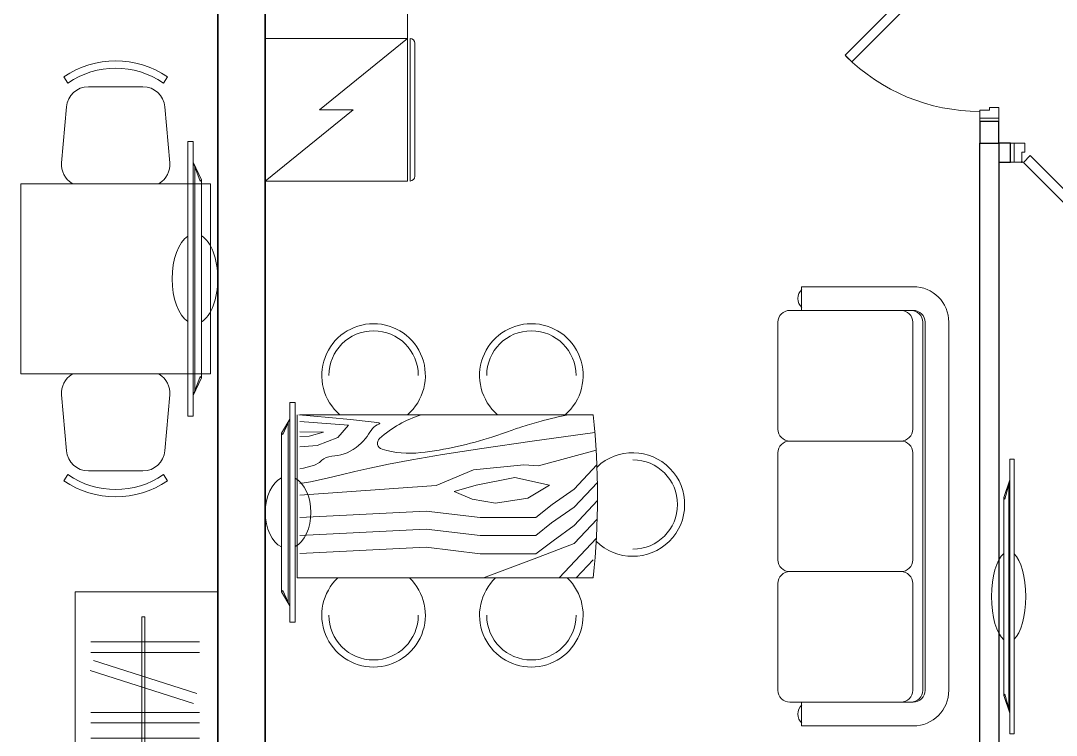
# Model space of a CAD drawing. Header units: millimetres. Extents: x 21366 to 66050, y 8191 to 52826.
# Drawn here: x 34045 to 38408, y 24472 to 27481 of the extents above; entities that cross this region are included whole.
import ezdxf

# ---------------------------------------------------------------- set-up
doc = ezdxf.new("R2010")
doc.units = ezdxf.units.MM
doc.linetypes.add('ELGO_LTYPE0', pattern=[0])
for name, color, linetype, lineweight in [('АР - Двери', 126, 'Continuous', 9), ('АР - Монолит', 56, 'Continuous', 30), ('АР - Обор. - Холодильник', 42, 'Continuous', 9), ('АР - Оборуд', 252, 'Continuous', 0), ('АР - Перегородки 80', 32, 'Continuous', 30)]:
    doc.layers.add(name, color=color, linetype=linetype, lineweight=lineweight)
doc.layers.add('АР - мебель', color=7, linetype='Continuous', lineweight=9, true_color=0x787878)

# ---------------------------------------------------------------- blocks, each defined once
blk = doc.blocks.new('*U187')
at = {"color": 0, "linetype": 'ELGO_LTYPE0'}
for p, q in [((-126.3, -578.5), (-126.3, 578.5)), ((-126.3, 578.5), (-103.1, 578.5)), ((-103.1, 578.5), (-103.1, -578.5)), ((-103.1, 491.5), (-68.5, 417.2)), ((-103.1, 489.1), (-96.1, 471.8)), ((-96.1, 471.8), (-96.1, -471.8)), ((-74.4, 410.8), (-96.1, 471.8)), ((-68.5, 417.2), (-74.4, 410.8)), ((-68.5, -417.2), (-68.5, 417.2)), ((-103.1, -491.5), (-68.5, -417.2)), ((-74.4, -410.8), (-96.1, -471.8)), ((-68.5, -417.2), (-74.4, -410.8)), ((-96.1, -471.8), (-103.1, -489.1)), ((-103.1, -578.5), (-126.3, -578.5))]:
    blk.add_line(p, q, dxfattribs=at)
for start_param, end_param in [(0.31972, 2.821873), (3.433141, 5.991637)]:
    blk.add_ellipse((-96.1, 0), major_axis=(0, 189.6), ratio=0.506784, start_param=start_param, end_param=end_param, dxfattribs=at)
blk = doc.blocks.new('ОГ78_на2персон_стол800х800')
for p, q in [((-400, -800), (-400, 0)), ((-400, 0), (400, 0)), ((400, 0), (400, -800)), ((-489.2, -172.3), (-724.4, -192.8)), ((489.2, -172.3), (724.4, -192.8)), ((-824.7, -198.8), (-850.3, -181.3)), ((824.7, -198.8), (850.3, -181.3)), ((-809.3, -285.3), (-809.3, -514.7)), ((809.3, -285.3), (809.3, -514.7)), ((-824.7, -601.2), (-850.3, -618.7)), ((-489.2, -627.7), (-724.4, -607.2)), ((489.2, -627.7), (724.4, -607.2)), ((824.7, -601.2), (850.3, -618.7)), ((400, -800), (-400, -800))]:
    blk.add_line(p, q)
for centre, radius, start, end in [((-481.1, -264.8), 92.9, 31.593, 94.9697), ((481.1, -264.8), 92.9, 85.0303, 148.407), ((-530.7, -400), 387.3, 145.6197, 214.3803), ((-530.7, -400), 356.3, 145.6197, 214.3803), ((-716.4, -285.3), 92.9, 94.9697, 180), ((716.4, -285.3), 92.9, 0, 85.0303), ((530.7, -400), 356.3, 325.6197, 34.3803), ((530.7, -400), 387.3, 325.6197, 34.3803), ((-716.4, -514.7), 92.9, 180, 265.0303), ((716.4, -514.7), 92.9, 274.9697, 0), ((-481.1, -535.2), 92.9, 265.0303, 328.407), ((481.1, -535.2), 92.9, 211.593, 274.9697)]:
    blk.add_arc(centre, radius, start, end)
blk = doc.blocks.new('Ш03 600х1200')
for p, q in [((0, 600), (-1200, 600)), ((-1200, 0), (-1200, 600)), ((0, 0), (0, 600)), ((-988.5, 66), (-988.5, 522.9)), ((-944.2, 66), (-944.2, 522.9)), ((-911.1, 76.8), (-772.2, 512)), ((-868.9, 63.3), (-730, 498.6)), ((-692.1, 66), (-692.1, 522.9)), ((-647.8, 66), (-647.8, 522.9)), ((-583, 66), (-583, 522.9)), ((-538.7, 66), (-538.7, 522.9)), ((-324.4, 63.3), (-463.3, 498.6)), ((-282.2, 76.8), (-421.1, 512)), ((-228.6, 66), (-228.6, 522.9)), ((-184.3, 66), (-184.3, 522.9)), ((-123, 293.3), (-1094.4, 293.3)), ((-1094.4, 293.3), (-1094.4, 280.4)), ((-1094.4, 280.4), (-123, 280.4)), ((-134.5, 293.3), (-228.9, 293.3)), ((-228.9, 293.3), (-228.9, 280.4)), ((-228.9, 280.4), (-134.5, 280.4)), ((-134.5, 280.4), (-134.5, 293.3)), ((-123, 280.4), (-123, 293.3)), ((0, 0), (-1200, 0))]:
    blk.add_line(p, q)
blk = doc.blocks.new('Квартира 1С 3500 тип 1')
at = {"layer": 'АР - Монолит'}
blk.add_lwpolyline([(0, -1900), (200, -1900), (200, -8150), (0, -8150)], close=True, dxfattribs=at)
at = {"layer": 'АР - мебель', "xscale": -1, "rotation": 90}
for name, p in [('ОГ78_на2персон_стол800х800', (230, -5632)), ('Ш03 600х1200', (800, -8150, 0))]:
    blk.add_blockref(name, p, dxfattribs=at)
at = {"layer": 'АР - мебель', "xscale": -1}
blk.add_blockref('*U187', (200, -5632.1), dxfattribs=at)
blk = doc.blocks.new('*U121')
at = {"ltscale": 100}
for p, q in [((15, 37.5), (15, -42.5)), ((46, 37.5), (15, 37.5)), ((48, -4.5), (48, 35.5)), ((852, -4.5), (852, 37.5)), ((852, 37.5), (885, 37.5)), ((885, 37.5), (885, -42.5)), ((15, -42.5), (60, -42.5)), ((60, -4.5), (48, -4.5)), ((60, -42.5), (60, -4.5)), ((840, -42.5), (840, -4.5)), ((840, -4.5), (852, -4.5)), ((885, -42.5), (840, -42.5))]:
    blk.add_line(p, q, dxfattribs=at)
for points in [[(54.4, 38.9), (82.7, 10.6), (648, 575.9), (619.7, 604.2)], [(15, -42.5), (0, -42.5), (0, 37.5), (15, 37.5)], [(885, -42.5), (900, -42.5), (900, 37.5), (885, 37.5)]]:
    blk.add_lwpolyline(points, close=True, dxfattribs=at)
blk.add_circle((48, 37.5), 2, dxfattribs=at)
blk.add_arc((56.7, 37.5), 800, 0, 44.865, dxfattribs=at)
blk = doc.blocks.new('*U189')
at = {"color": 0, "linetype": 'ELGO_LTYPE0'}
for p, q in [((-126.3, -578.5), (-126.3, 578.5)), ((-126.3, 578.5), (-103.1, 578.5)), ((-103.1, 578.5), (-103.1, -578.5)), ((-103.1, 491.5), (-68.5, 417.2)), ((-103.1, 489.1), (-96.1, 471.8)), ((-96.1, 471.8), (-96.1, -471.8)), ((-74.4, 410.8), (-96.1, 471.8)), ((-68.5, 417.2), (-74.4, 410.8)), ((-68.5, -417.2), (-68.5, 417.2)), ((-103.1, -491.5), (-68.5, -417.2)), ((-74.4, -410.8), (-96.1, -471.8)), ((-68.5, -417.2), (-74.4, -410.8)), ((-96.1, -471.8), (-103.1, -489.1)), ((-103.1, -578.5), (-126.3, -578.5))]:
    blk.add_line(p, q, dxfattribs=at)
for start_param, end_param in [(0.31972, 2.821873), (3.433141, 5.991637)]:
    blk.add_ellipse((-96.1, 0), major_axis=(0, 189.6), ratio=0.506784, start_param=start_param, end_param=end_param, dxfattribs=at)
blk = doc.blocks.new('ОГ73_на5персон_стол1245х685')
for p, q in [((-623.4, 0), (623.4, 0)), ((623.4, 0), (623.4, -686.7)), ((611.5, -686.7), (-623.4, -686.7))]:
    blk.add_line(p, q)
for points in [[(-641, -247.6), (-544.1, -144.5), (-375.8, -79.3), (-161.9, 0)], [(-637.5, -167.6), (-480, 0)], [(-623.4, -76.3), (-551.7, 0)], [(-642.4, -325.5), (-544.1, -220.8), (-454.9, -155.6), (-381.8, -101.3), (-148.4, -101.3), (79.6, -128.4), (611.5, -101.7)], [(-641.9, -401.2), (-544.1, -297.1), (-448.3, -231.9), (-381.8, -177.6), (-148.4, -177.6), (79.6, -204.7), (611.5, -178)], [(-639.6, -475.1), (-544.1, -373.4), (-450.5, -308.2), (-381.8, -253.9), (-148.4, -253.9), (79.6, -281), (611.5, -254.3)], [(-636.3, -537.6), (-393.5, -471.9), (-331.8, -476.1), (-120.1, -454.3), (37.3, -389.1), (611.5, -347.9)], [(611.5, -397.2), (566.5, -404.8), (497, -419.1), (437.5, -433.1), (380, -447.3), (316.4, -462.2), (239, -478.6), (139.9, -497.4), (11.2, -519.3), (-154.9, -545.1), (-366.3, -575.5), (-630.8, -611.4)], [(611.5, -459.1), (596.2, -461.8), (550.2, -474.8), (528.9, -486), (519.4, -494.9), (510.6, -501.6), (500.5, -506.3), (489.4, -509.5), (477.5, -511.8), (464.9, -513.7), (451.9, -515.6), (438.7, -518), (425.4, -521.5), (412.3, -526.5), (399.4, -532.7), (387, -540.1), (375.2, -548.4), (364.1, -557.3), (353.7, -566.7), (344.3, -576.3), (336, -585.9), (328.9, -595.3), (322.6, -604.3), (316.9, -612.9), (311.5, -620.8), (306.1, -628.1), (300.3, -634.4), (293.8, -639.8), (286.3, -644.1), (278.5, -647.3), (274.5, -649.9), (279.3, -652.4), (298.2, -655.6), (336.1, -660), (398.2, -666.3), (489.7, -674.9), (615.5, -686.7)], [(611.5, -552), (538.5, -556.7), (452.3, -591.2), (406.4, -642.9), (611.5, -658.6)], [(611.5, -594.6), (572.9, -595.9), (512.6, -613.2), (611.5, -614.5)]]:
    blk.add_lwpolyline(points)
blk.add_lwpolyline([(-440.4, -390.3), (-348.1, -335.9), (-212.4, -314.2), (-114.7, -330.5), (-38.7, -363.1), (-131, -390.3), (-293.8, -422.9)], close=True)
blk.add_lwpolyline([(-519, -686.7, 0.011376), (-404.4, -659.9, 0.016637), (-327.1, -637.1, 0.004562), (-267.2, -616.7, -0.004114), (-200.8, -594, -0.052088), (102.6, -527.2, -0.099515), (265.7, -541.2, -0.590932), (275.9, -587, -0.103124), (100.7, -686.7)], format="xyb")
for centre, radius, start, end in [((-363.4, 157.9), 218.2, 313.6617, 226.3383), ((301.2, 157.9), 218.2, 313.6617, 226.3383), ((-363.4, 157.9), 188.2, 0, 180), ((301.2, 157.9), 188.2, 0, 180), ((2457.2, -343.3), 3099.7, 173.6403, 186.3597), ((-791, -308.7), 218.2, 44.9911, 313.786), ((-791, -308.7), 188.2, 90, 270), ((-363.4, -852.1), 218.2, 130.7329, 49.2671), ((301.2, -852.1), 218.2, 130.7329, 49.2671), ((-363.4, -852.1), 188.2, 180, 0), ((301.2, -852.1), 188.2, 180, 0)]:
    blk.add_arc(centre, radius, start, end)
blk = doc.blocks.new('ММ96 720х1850')
for p, q in [((-775, 0), (775, 0)), ((-775, -100), (775, -100)), ((-775, -109.7), (775, -109.7)), ((-925, -150), (-925, -620)), ((-825, -150), (-825, -670)), ((-775, -152), (-325, -152)), ((-225, -152), (225, -152)), ((325, -152), (775, -152)), ((825, -150), (825, -670)), ((925, -150), (925, -620)), ((-275, -202), (-275, -670)), ((275, -202), (275, -670)), ((-825, -620), (-925, -620)), ((825, -620), (925, -620)), ((-775, -720), (-325, -720)), ((-225, -720), (225, -720)), ((325, -720), (775, -720))]:
    blk.add_line(p, q)
for centre, radius, start, end in [((-775, -150), 150, 90, 180), ((775, -150), 150, 0, 90), ((-775, -150), 50, 90, 180), ((-775, -159.7), 50, 90, 180), ((775, -150), 50, 0, 90), ((775, -159.7), 50, 0, 90), ((-775, -202), 50, 90, 180), ((-325, -202), 50, 0, 90), ((-225, -202), 50, 90, 180), ((225, -202), 50, 0, 90), ((325, -202), 50, 90, 180), ((775, -202), 50, 0, 90), ((-875.2, -582), 54, 224.7072, 315.2928), ((875.2, -582), 54, 224.7072, 315.2928), ((-775, -670), 50, 180, 270), ((-325, -670), 50, 270, 0), ((-225, -670), 50, 180, 270), ((225, -670), 50, 270, 0), ((325, -670), 50, 180, 270), ((775, -670), 50, 270, 0)]:
    blk.add_arc(centre, radius, start, end)
blk = doc.blocks.new('*U190')
at = {"color": 0, "linetype": 'ELGO_LTYPE0'}
for p, q in [((-126.3, -578.5), (-126.3, 578.5)), ((-126.3, 578.5), (-103.1, 578.5)), ((-103.1, 578.5), (-103.1, -578.5)), ((-103.1, 491.5), (-68.5, 417.2)), ((-103.1, 489.1), (-96.1, 471.8)), ((-96.1, 471.8), (-96.1, -471.8)), ((-74.4, 410.8), (-96.1, 471.8)), ((-68.5, 417.2), (-74.4, 410.8)), ((-68.5, -417.2), (-68.5, 417.2)), ((-103.1, -491.5), (-68.5, -417.2)), ((-74.4, -410.8), (-96.1, -471.8)), ((-68.5, -417.2), (-74.4, -410.8)), ((-96.1, -471.8), (-103.1, -489.1)), ((-103.1, -578.5), (-126.3, -578.5))]:
    blk.add_line(p, q, dxfattribs=at)
for start_param, end_param in [(0.31972, 2.821873), (3.433141, 5.991637)]:
    blk.add_ellipse((-96.1, 0), major_axis=(0, 189.6), ratio=0.506784, start_param=start_param, end_param=end_param, dxfattribs=at)
blk = doc.blocks.new('холодильник')
at = {"layer": 'АР - Обор. - Холодильник'}
for p, q in [((0, 300), (0, -300)), ((600, 300), (0, 300)), ((600, -300), (600, 300)), ((610, 300), (610, -300)), ((610, 300), (610, 300)), ((630, -280), (630, 280)), ((0, -300), (600, -300)), ((610, -300), (610, -300))]:
    blk.add_line(p, q, dxfattribs=at)
blk.add_lwpolyline([(600, 300), (229.3, 0), (370.7, 0), (0, -300)], dxfattribs=at)
for centre, start, end in [((610, 280), 0, 90), ((610, -280), 270, 0)]:
    blk.add_arc(centre, 20, start, end, dxfattribs=at)
blk = doc.blocks.new('Квартира 1К 6300 тип 27-3')
at = {"layer": 'АР - Монолит'}
blk.add_lwpolyline([(-6500, 0), (-6300, 0), (-6300, -6150), (-6500, -6150)], close=True, dxfattribs=at)
at = {"layer": 'АР - Оборуд'}
blk.add_lwpolyline([(-6300, -2020), (-5700, -2020), (-5700, -2620), (-6300, -2620)], close=True, dxfattribs=at)
at = {"layer": 'АР - Перегородки 80'}
for points in [[(-3290, -3060), (-3210, -3060), (-3210, -2970), (-3290, -2970)], [(-3210, -6150), (-3290, -6150), (-3290, -3060), (-3210, -3060)], [(-3210, -3140), (-3160, -3140), (-3160, -3060), (-3210, -3060)]]:
    blk.add_lwpolyline(points, close=True, dxfattribs=at)
at = {"layer": 'АР - Двери', "xscale": -1}
for p, rotation in [((-3252.5, -2070), 89.99999999999993), ((-3160, -3102.5), 180)]:
    blk.add_blockref('*U121', p, dxfattribs=dict(at, rotation=rotation))
at = {"layer": 'АР - мебель'}
for name, p, rotation in [('ММ96 720х1850', (-3420, -4590), 270), ('ОГ73_на5персон_стол1245х685', (-5542.2, -4891.1), 180)]:
    blk.add_blockref(name, p, dxfattribs=dict(at, rotation=rotation))
at = {"layer": 'АР - мебель', "yscale": 0.8, "rotation": 180}
blk.add_blockref('*U189', (-6300, -4615.8), dxfattribs=at)
at = {"layer": 'АР - мебель', "xscale": 0.75, "zscale": 0.75, "rotation": 180}
blk.add_blockref('*U190', (-3240, -4970.1), dxfattribs=at)
at = {"layer": 'АР - Оборуд', "extrusion": (0, 0, -1), "xscale": -1, "zscale": -1}
blk.add_blockref('холодильник', (6300, -2920), dxfattribs=at)
blk = doc.blocks.new('H_Section_3')
at = {"rotation": 56.96711930257281}
blk.add_blockref('Квартира 1К 6300 тип 27-3', (-1782.4, -17747.1, 0), dxfattribs=at)
at = {"xscale": -1, "rotation": 56.96711930257284}
blk.add_blockref('Квартира 1С 3500 тип 1', (-6893.4, -21938.5, 0), dxfattribs=at)

msp = doc.modelspace()

# ---------------------------------------------------------------- block references
at = {"rotation": 303.0328806974269}
msp.add_blockref('H_Section_3', (57225.5, 38206.1, 0), dxfattribs=at)

doc.saveas('drawing.dxf')
